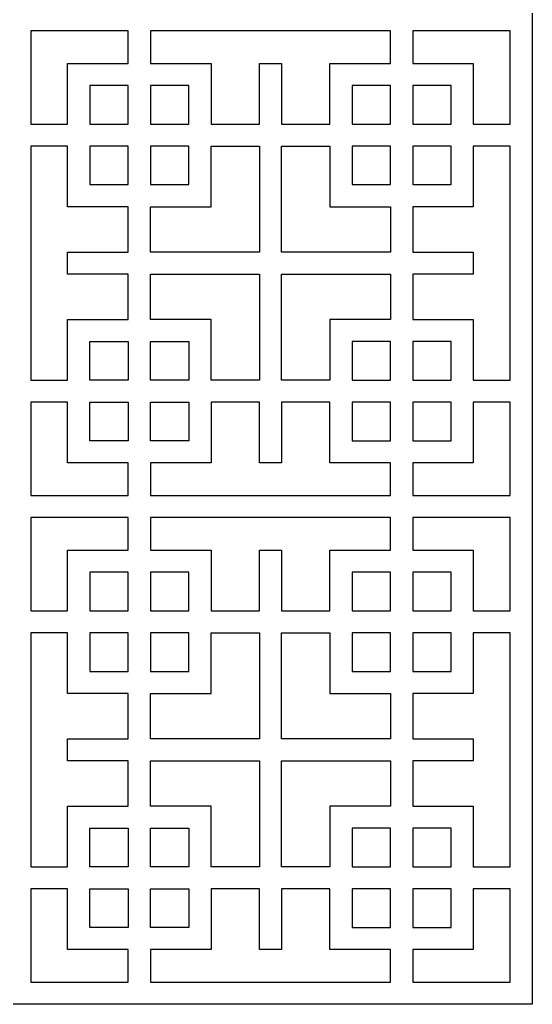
# Model space of a CAD drawing. Header units: centimetres. Extents: x -9.1 to 4.5, y -11.1 to 12.3.
# Drawn here: x 1.47 to 4.54, y -11.15 to -5.26 of the extents above; entities that cross this region are included whole.
import ezdxf

# ---------------------------------------------------------------- set-up
doc = ezdxf.new("R2010")
doc.units = ezdxf.units.CM
doc.header["$MEASUREMENT"] = 0
doc.layers.add('layer 1', color=7, linetype='Continuous')

msp = doc.modelspace()

# ---------------------------------------------------------------- linework, layer by layer
at = {"layer": 'layer 1', "color": 242}
for points, knots in [([(4.53861, -11.08839), (4.53861, -11.08839), (4.53861, -11.01742), (4.53861, -11.01742), (4.53861, -11.01742), (4.53861, -11.01742), (4.53861, -8.23555), (4.53861, -8.23555), (4.53861, -8.23555), (4.53861, -8.23555), (4.53861, -8.20024), (4.53861, -8.20024), (4.53861, -8.20024), (4.53861, -8.20024), (4.53861, -8.17408), (4.53861, -8.17408), (4.53861, -8.17408), (4.53861, -8.17408), (4.53861, -8.10311), (4.53861, -8.10311), (4.53861, -8.10311), (4.53861, -8.10311), (4.53861, -5.32124), (4.53861, -5.32124), (4.53861, -5.32124), (4.53861, -5.32124), (4.53861, -5.28593), (4.53861, -5.28593), (4.53861, -5.28593), (4.53861, -5.28593), (4.53861, -5.25977), (4.53861, -5.25977), (4.53861, -5.25977), (4.53861, -5.25977), (4.53861, -5.1888), (4.53861, -5.1888), (4.53861, -5.1888), (4.53861, -5.1888), (4.53861, -2.40694), (4.53861, -2.40694), (4.53861, -2.40694), (4.53861, -2.40694), (4.53861, -2.37162), (4.53861, -2.37162), (4.53861, -2.37162), (4.53861, -2.37162), (4.53861, -2.34547), (4.53861, -2.34547), (4.53861, -2.34547), (4.53861, -2.34547), (4.53861, -2.2745), (4.53861, -2.2745), (4.53861, -2.2745), (4.53861, -2.2745), (4.53861, 0.50737), (4.53861, 0.50737), (4.53861, 0.50737), (4.53861, 0.50737), (4.53861, 0.54268), (4.53861, 0.54268), (4.53861, 0.54268), (4.53861, 0.54268), (4.53861, 0.56884), (4.53861, 0.56884), (4.53861, 0.56884), (4.53861, 0.56884), (4.53861, 0.63981), (4.53861, 0.63981), (4.53861, 0.63981), (4.53861, 0.63981), (4.53861, 3.42168), (4.53861, 3.42168), (4.53861, 3.42168), (4.53861, 3.42168), (4.53861, 3.45699), (4.53861, 3.45699), (4.53861, 3.45699), (4.53861, 3.45699), (4.53861, 3.48315), (4.53861, 3.48315), (4.53861, 3.48315), (4.53861, 3.48315), (4.53861, 3.55412), (4.53861, 3.55412), (4.53861, 3.55412), (4.53861, 3.55412), (4.53861, 6.33599), (4.53861, 6.33599), (4.53861, 6.33599), (4.53861, 6.33599), (4.53861, 6.3713), (4.53861, 6.3713), (4.53861, 6.3713), (4.53861, 6.3713), (4.53861, 6.39745), (4.53861, 6.39745), (4.53861, 6.39745), (4.53861, 6.39745), (4.53861, 6.46843), (4.53861, 6.46843), (4.53861, 6.46843), (4.53861, 6.46843), (4.53861, 9.25029), (4.53861, 9.25029), (4.53861, 9.25029), (4.53861, 9.25029), (4.53861, 9.28561), (4.53861, 9.28561), (4.53861, 9.28561), (4.53861, 9.28561), (4.53861, 9.31176), (4.53861, 9.31176), (4.53861, 9.31176), (4.53861, 9.31176), (4.53861, 9.38273), (4.53861, 9.38273), (4.53861, 9.38273), (4.53861, 9.38273), (4.53861, 12.1646), (4.53861, 12.1646), (4.53861, 12.1646), (4.53861, 12.1646), (4.53861, 12.19991), (4.53861, 12.19991), (4.53861, 12.19991), (4.53861, 12.19991), (4.53861, 12.29704), (4.53861, 12.29704), (4.53861, 12.29704), (4.53861, 12.29704), (-1.60101, 12.29704), (-1.60101, 12.29704), (-1.60101, 12.29704), (-1.60101, 12.29704), (-1.60101, 12.19991), (-1.60101, 12.19991), (-1.60101, 12.19991), (-1.60101, 12.19991), (-1.60101, 12.1646), (-1.60101, 12.1646), (-1.60101, 12.1646), (-1.60101, 12.1646), (-1.60101, 9.38273), (-1.60101, 9.38273), (-1.60101, 9.38273), (-1.60101, 9.38273), (-1.60101, 9.3638), (-1.60101, 9.3638), (-1.60101, 9.3638), (-1.60101, 9.3638), (-1.60101, 9.28561), (-1.60101, 9.28561), (-1.60101, 9.28561), (-1.60101, 9.28561), (-1.60101, 9.25029), (-1.60101, 9.25029), (-1.60101, 9.25029), (-1.60101, 9.25029), (-1.60101, 6.46843), (-1.60101, 6.46843), (-1.60101, 6.46843), (-1.60101, 6.46843), (-1.60101, 6.44949), (-1.60101, 6.44949), (-1.60101, 6.44949), (-1.60101, 6.44949), (-1.60101, 6.3713), (-1.60101, 6.3713), (-1.60101, 6.3713), (-1.60101, 6.3713), (-1.60101, 6.33599), (-1.60101, 6.33599), (-1.60101, 6.33599), (-1.60101, 6.33599), (-1.60101, 3.55412), (-1.60101, 3.55412), (-1.60101, 3.55412), (-1.60101, 3.55412), (-1.60101, 3.53518), (-1.60101, 3.53518), (-1.60101, 3.53518), (-1.60101, 3.53518), (-1.60101, 3.45699), (-1.60101, 3.45699), (-1.60101, 3.45699), (-1.60101, 3.45699), (-1.60101, 3.42168), (-1.60101, 3.42168), (-1.60101, 3.42168), (-1.60101, 3.42168), (-1.60101, 0.63981), (-1.60101, 0.63981), (-1.60101, 0.63981), (-1.60101, 0.63981), (-1.60101, 0.62088), (-1.60101, 0.62088), (-1.60101, 0.62088), (-1.60101, 0.62088), (-1.60101, 0.54268), (-1.60101, 0.54268), (-1.60101, 0.54268), (-1.60101, 0.54268), (-1.60101, 0.50737), (-1.60101, 0.50737), (-1.60101, 0.50737), (-1.60101, 0.50737), (-1.60101, -2.2745), (-1.60101, -2.2745), (-1.60101, -2.2745), (-1.60101, -2.2745), (-1.60101, -2.29343), (-1.60101, -2.29343), (-1.60101, -2.29343), (-1.60101, -2.29343), (-1.60101, -2.37162), (-1.60101, -2.37162), (-1.60101, -2.37162), (-1.60101, -2.37162), (-1.60101, -2.40694), (-1.60101, -2.40694), (-1.60101, -2.40694), (-1.60101, -2.40694), (-1.60101, -5.1888), (-1.60101, -5.1888), (-1.60101, -5.1888), (-1.60101, -5.1888), (-1.60101, -5.20774), (-1.60101, -5.20774), (-1.60101, -5.20774), (-1.60101, -5.20774), (-1.60101, -5.28593), (-1.60101, -5.28593), (-1.60101, -5.28593), (-1.60101, -5.28593), (-1.60101, -5.32124), (-1.60101, -5.32124), (-1.60101, -5.32124), (-1.60101, -5.32124), (-1.60101, -8.10311), (-1.60101, -8.10311), (-1.60101, -8.10311), (-1.60101, -8.10311), (-1.60101, -8.12204), (-1.60101, -8.12204), (-1.60101, -8.12204), (-1.60101, -8.12204), (-1.60101, -8.20024), (-1.60101, -8.20024), (-1.60101, -8.20024), (-1.60101, -8.20024), (-1.60101, -8.23555), (-1.60101, -8.23555), (-1.60101, -8.23555), (-1.60101, -8.23555), (-1.60101, -11.01742), (-1.60101, -11.01742), (-1.60101, -11.01742), (-1.60101, -11.01742), (-1.60101, -11.03635), (-1.60101, -11.03635), (-1.60101, -11.03635), (-1.60101, -11.03635), (-1.60101, -11.14986), (-1.60101, -11.14986), (-1.60101, -11.14986), (-1.60101, -11.14986), (4.53861, -11.14986), (4.53861, -11.14986), (4.53861, -11.14986), (4.53861, -11.14986), (4.53861, -11.08839), (4.53861, -11.08839)], [0, 0, 0, 0, 0.0144928, 0.0144928, 0.0144928, 0.0144928, 0.0289855, 0.0289855, 0.0289855, 0.0289855, 0.0434783, 0.0434783, 0.0434783, 0.0434783, 0.057971, 0.057971, 0.057971, 0.057971, 0.0724638, 0.0724638, 0.0724638, 0.0724638, 0.0869565, 0.0869565, 0.0869565, 0.0869565, 0.1014493, 0.1014493, 0.1014493, 0.1014493, 0.115942, 0.115942, 0.115942, 0.115942, 0.1304348, 0.1304348, 0.1304348, 0.1304348, 0.1449275, 0.1449275, 0.1449275, 0.1449275, 0.1594203, 0.1594203, 0.1594203, 0.1594203, 0.173913, 0.173913, 0.173913, 0.173913, 0.1884058, 0.1884058, 0.1884058, 0.1884058, 0.2028986, 0.2028986, 0.2028986, 0.2028986, 0.2173913, 0.2173913, 0.2173913, 0.2173913, 0.2318841, 0.2318841, 0.2318841, 0.2318841, 0.2463768, 0.2463768, 0.2463768, 0.2463768, 0.2608696, 0.2608696, 0.2608696, 0.2608696, 0.2753623, 0.2753623, 0.2753623, 0.2753623, 0.2898551, 0.2898551, 0.2898551, 0.2898551, 0.3043478, 0.3043478, 0.3043478, 0.3043478, 0.3188406, 0.3188406, 0.3188406, 0.3188406, 0.3333333, 0.3333333, 0.3333333, 0.3333333, 0.3478261, 0.3478261, 0.3478261, 0.3478261, 0.3623188, 0.3623188, 0.3623188, 0.3623188, 0.3768116, 0.3768116, 0.3768116, 0.3768116, 0.3913043, 0.3913043, 0.3913043, 0.3913043, 0.4057971, 0.4057971, 0.4057971, 0.4057971, 0.4202899, 0.4202899, 0.4202899, 0.4202899, 0.4347826, 0.4347826, 0.4347826, 0.4347826, 0.4492754, 0.4492754, 0.4492754, 0.4492754, 0.4637681, 0.4637681, 0.4637681, 0.4637681, 0.4782609, 0.4782609, 0.4782609, 0.4782609, 0.4927536, 0.4927536, 0.4927536, 0.4927536, 0.5072464, 0.5072464, 0.5072464, 0.5072464, 0.5217391, 0.5217391, 0.5217391, 0.5217391, 0.5362319, 0.5362319, 0.5362319, 0.5362319, 0.5507246, 0.5507246, 0.5507246, 0.5507246, 0.5652174, 0.5652174, 0.5652174, 0.5652174, 0.5797101, 0.5797101, 0.5797101, 0.5797101, 0.5942029, 0.5942029, 0.5942029, 0.5942029, 0.6086957, 0.6086957, 0.6086957, 0.6086957, 0.6231884, 0.6231884, 0.6231884, 0.6231884, 0.6376812, 0.6376812, 0.6376812, 0.6376812, 0.6521739, 0.6521739, 0.6521739, 0.6521739, 0.6666667, 0.6666667, 0.6666667, 0.6666667, 0.6811594, 0.6811594, 0.6811594, 0.6811594, 0.6956522, 0.6956522, 0.6956522, 0.6956522, 0.7101449, 0.7101449, 0.7101449, 0.7101449, 0.7246377, 0.7246377, 0.7246377, 0.7246377, 0.7391304, 0.7391304, 0.7391304, 0.7391304, 0.7536232, 0.7536232, 0.7536232, 0.7536232, 0.7681159, 0.7681159, 0.7681159, 0.7681159, 0.7826087, 0.7826087, 0.7826087, 0.7826087, 0.7971014, 0.7971014, 0.7971014, 0.7971014, 0.8115942, 0.8115942, 0.8115942, 0.8115942, 0.826087, 0.826087, 0.826087, 0.826087, 0.8405797, 0.8405797, 0.8405797, 0.8405797, 0.8550725, 0.8550725, 0.8550725, 0.8550725, 0.8695652, 0.8695652, 0.8695652, 0.8695652, 0.884058, 0.884058, 0.884058, 0.884058, 0.8985507, 0.8985507, 0.8985507, 0.8985507, 0.9130435, 0.9130435, 0.9130435, 0.9130435, 0.9275362, 0.9275362, 0.9275362, 0.9275362, 0.942029, 0.942029, 0.942029, 0.942029, 0.9565217, 0.9565217, 0.9565217, 0.9565217, 0.9710145, 0.9710145, 0.9710145, 0.9710145, 1, 1, 1, 1]), ([(2.119, -5.32124), (2.119, -5.32124), (2.119, -5.51646), (2.119, -5.51646), (2.119, -5.51646), (2.119, -5.51646), (1.75591, -5.51646), (1.75591, -5.51646), (1.75591, -5.51646), (1.75591, -5.51646), (1.75591, -5.87957), (1.75591, -5.87957), (1.75591, -5.87957), (1.75591, -5.87957), (1.53502, -5.87957), (1.53502, -5.87957), (1.53502, -5.87957), (1.53502, -5.87957), (1.53502, -5.32124), (1.53502, -5.32124), (1.53502, -5.32124), (1.53502, -5.32124), (2.119, -5.32124), (2.119, -5.32124)], [0, 0, 0, 0, 0.1428571, 0.1428571, 0.1428571, 0.1428571, 0.2857143, 0.2857143, 0.2857143, 0.2857143, 0.4285714, 0.4285714, 0.4285714, 0.4285714, 0.5714286, 0.5714286, 0.5714286, 0.5714286, 0.7142857, 0.7142857, 0.7142857, 0.7142857, 1, 1, 1, 1]), ([(3.68974, -5.32124), (3.68974, -5.32124), (3.68974, -5.51646), (3.68974, -5.51646), (3.68974, -5.51646), (3.68974, -5.51646), (3.32664, -5.51646), (3.32664, -5.51646), (3.32664, -5.51646), (3.32664, -5.51646), (3.32664, -5.87957), (3.32664, -5.87957), (3.32664, -5.87957), (3.32664, -5.87957), (3.03681, -5.87957), (3.03681, -5.87957), (3.03681, -5.87957), (3.03681, -5.87957), (3.03681, -5.51646), (3.03681, -5.51646), (3.03681, -5.51646), (3.03681, -5.51646), (2.90437, -5.51646), (2.90437, -5.51646), (2.90437, -5.51646), (2.90437, -5.51646), (2.90437, -5.87957), (2.90437, -5.87957), (2.90437, -5.87957), (2.90437, -5.87957), (2.61455, -5.87957), (2.61455, -5.87957), (2.61455, -5.87957), (2.61455, -5.87957), (2.61455, -5.51646), (2.61455, -5.51646), (2.61455, -5.51646), (2.61455, -5.51646), (2.25144, -5.51646), (2.25144, -5.51646), (2.25144, -5.51646), (2.25144, -5.51646), (2.25144, -5.32124), (2.25144, -5.32124), (2.25144, -5.32124), (2.25144, -5.32124), (3.68974, -5.32124), (3.68974, -5.32124)], [0, 0, 0, 0, 0.0769231, 0.0769231, 0.0769231, 0.0769231, 0.1538462, 0.1538462, 0.1538462, 0.1538462, 0.2307692, 0.2307692, 0.2307692, 0.2307692, 0.3076923, 0.3076923, 0.3076923, 0.3076923, 0.3846154, 0.3846154, 0.3846154, 0.3846154, 0.4615385, 0.4615385, 0.4615385, 0.4615385, 0.5384615, 0.5384615, 0.5384615, 0.5384615, 0.6153846, 0.6153846, 0.6153846, 0.6153846, 0.6923077, 0.6923077, 0.6923077, 0.6923077, 0.7692308, 0.7692308, 0.7692308, 0.7692308, 0.8461538, 0.8461538, 0.8461538, 0.8461538, 1, 1, 1, 1]), ([(4.40617, -5.32124), (4.40617, -5.32124), (4.40617, -5.87957), (4.40617, -5.87957), (4.40617, -5.87957), (4.40617, -5.87957), (4.18528, -5.87957), (4.18528, -5.87957), (4.18528, -5.87957), (4.18528, -5.87957), (4.18528, -5.51646), (4.18528, -5.51646), (4.18528, -5.51646), (4.18528, -5.51646), (3.82218, -5.51646), (3.82218, -5.51646), (3.82218, -5.51646), (3.82218, -5.51646), (3.82218, -5.32124), (3.82218, -5.32124), (3.82218, -5.32124), (3.82218, -5.32124), (4.40617, -5.32124), (4.40617, -5.32124)], [0, 0, 0, 0, 0.1428571, 0.1428571, 0.1428571, 0.1428571, 0.2857143, 0.2857143, 0.2857143, 0.2857143, 0.4285714, 0.4285714, 0.4285714, 0.4285714, 0.5714286, 0.5714286, 0.5714286, 0.5714286, 0.7142857, 0.7142857, 0.7142857, 0.7142857, 1, 1, 1, 1]), ([(2.119, -5.6489), (2.119, -5.6489), (2.119, -5.87957), (2.119, -5.87957), (2.119, -5.87957), (2.119, -5.87957), (1.88835, -5.87957), (1.88835, -5.87957), (1.88835, -5.87957), (1.88835, -5.87957), (1.88835, -5.6489), (1.88835, -5.6489), (1.88835, -5.6489), (1.88835, -5.6489), (2.119, -5.6489), (2.119, -5.6489)], [0, 0, 0, 0, 0.2, 0.2, 0.2, 0.2, 0.4, 0.4, 0.4, 0.4, 0.6, 0.6, 0.6, 0.6, 1, 1, 1, 1]), ([(2.25144, -5.87957), (2.25144, -5.87957), (2.25144, -5.6489), (2.25144, -5.6489), (2.25144, -5.6489), (2.25144, -5.6489), (2.4821, -5.6489), (2.4821, -5.6489), (2.4821, -5.6489), (2.4821, -5.6489), (2.4821, -5.87957), (2.4821, -5.87957), (2.4821, -5.87957), (2.4821, -5.87957), (2.25144, -5.87957), (2.25144, -5.87957)], [0, 0, 0, 0, 0.2, 0.2, 0.2, 0.2, 0.4, 0.4, 0.4, 0.4, 0.6, 0.6, 0.6, 0.6, 1, 1, 1, 1]), ([(3.68974, -5.87957), (3.68974, -5.87957), (3.45908, -5.87957), (3.45908, -5.87957), (3.45908, -5.87957), (3.45908, -5.87957), (3.45908, -5.6489), (3.45908, -5.6489), (3.45908, -5.6489), (3.45908, -5.6489), (3.68974, -5.6489), (3.68974, -5.6489), (3.68974, -5.6489), (3.68974, -5.6489), (3.68974, -5.87957), (3.68974, -5.87957)], [0, 0, 0, 0, 0.2, 0.2, 0.2, 0.2, 0.4, 0.4, 0.4, 0.4, 0.6, 0.6, 0.6, 0.6, 1, 1, 1, 1]), ([(4.05284, -5.87957), (4.05284, -5.87957), (3.82218, -5.87957), (3.82218, -5.87957), (3.82218, -5.87957), (3.82218, -5.87957), (3.82218, -5.6489), (3.82218, -5.6489), (3.82218, -5.6489), (3.82218, -5.6489), (4.05284, -5.6489), (4.05284, -5.6489), (4.05284, -5.6489), (4.05284, -5.6489), (4.05284, -5.87957), (4.05284, -5.87957)], [0, 0, 0, 0, 0.2, 0.2, 0.2, 0.2, 0.4, 0.4, 0.4, 0.4, 0.6, 0.6, 0.6, 0.6, 1, 1, 1, 1]), ([(1.53502, -7.41234), (1.53502, -7.41234), (1.53502, -6.01201), (1.53502, -6.01201), (1.53502, -6.01201), (1.53502, -6.01201), (1.75591, -6.01201), (1.75591, -6.01201), (1.75591, -6.01201), (1.75591, -6.01201), (1.75591, -6.37511), (1.75591, -6.37511), (1.75591, -6.37511), (1.75591, -6.37511), (2.119, -6.37511), (2.119, -6.37511), (2.119, -6.37511), (2.119, -6.37511), (2.119, -6.64596), (2.119, -6.64596), (2.119, -6.64596), (2.119, -6.64596), (1.75591, -6.64596), (1.75591, -6.64596), (1.75591, -6.64596), (1.75591, -6.64596), (1.75591, -6.7784), (1.75591, -6.7784), (1.75591, -6.7784), (1.75591, -6.7784), (2.119, -6.7784), (2.119, -6.7784), (2.119, -6.7784), (2.119, -6.7784), (2.119, -7.04925), (2.119, -7.04925), (2.119, -7.04925), (2.119, -7.04925), (1.75591, -7.04925), (1.75591, -7.04925), (1.75591, -7.04925), (1.75591, -7.04925), (1.75591, -7.41234), (1.75591, -7.41234), (1.75591, -7.41234), (1.75591, -7.41234), (1.53502, -7.41234), (1.53502, -7.41234)], [0, 0, 0, 0, 0.0769231, 0.0769231, 0.0769231, 0.0769231, 0.1538462, 0.1538462, 0.1538462, 0.1538462, 0.2307692, 0.2307692, 0.2307692, 0.2307692, 0.3076923, 0.3076923, 0.3076923, 0.3076923, 0.3846154, 0.3846154, 0.3846154, 0.3846154, 0.4615385, 0.4615385, 0.4615385, 0.4615385, 0.5384615, 0.5384615, 0.5384615, 0.5384615, 0.6153846, 0.6153846, 0.6153846, 0.6153846, 0.6923077, 0.6923077, 0.6923077, 0.6923077, 0.7692308, 0.7692308, 0.7692308, 0.7692308, 0.8461538, 0.8461538, 0.8461538, 0.8461538, 1, 1, 1, 1]), ([(2.119, -6.01201), (2.119, -6.01201), (2.119, -6.24267), (2.119, -6.24267), (2.119, -6.24267), (2.119, -6.24267), (1.88835, -6.24267), (1.88835, -6.24267), (1.88835, -6.24267), (1.88835, -6.24267), (1.88835, -6.01201), (1.88835, -6.01201), (1.88835, -6.01201), (1.88835, -6.01201), (2.119, -6.01201), (2.119, -6.01201)], [0, 0, 0, 0, 0.2, 0.2, 0.2, 0.2, 0.4, 0.4, 0.4, 0.4, 0.6, 0.6, 0.6, 0.6, 1, 1, 1, 1]), ([(2.90437, -6.64596), (2.90437, -6.64596), (2.90437, -6.01201), (2.90437, -6.01201), (2.90437, -6.01201), (2.90437, -6.01201), (2.61455, -6.01201), (2.61455, -6.01201), (2.61455, -6.01201), (2.61455, -6.01201), (2.61455, -6.37511), (2.61455, -6.37511), (2.61455, -6.37511), (2.61455, -6.37511), (2.25144, -6.37511), (2.25144, -6.37511), (2.25144, -6.37511), (2.25144, -6.37511), (2.25144, -6.64596), (2.25144, -6.64596), (2.25144, -6.64596), (2.25144, -6.64596), (2.90437, -6.64596), (2.90437, -6.64596)], [0, 0, 0, 0, 0.1428571, 0.1428571, 0.1428571, 0.1428571, 0.2857143, 0.2857143, 0.2857143, 0.2857143, 0.4285714, 0.4285714, 0.4285714, 0.4285714, 0.5714286, 0.5714286, 0.5714286, 0.5714286, 0.7142857, 0.7142857, 0.7142857, 0.7142857, 1, 1, 1, 1]), ([(2.25144, -6.24267), (2.25144, -6.24267), (2.25144, -6.01201), (2.25144, -6.01201), (2.25144, -6.01201), (2.25144, -6.01201), (2.4821, -6.01201), (2.4821, -6.01201), (2.4821, -6.01201), (2.4821, -6.01201), (2.4821, -6.24267), (2.4821, -6.24267), (2.4821, -6.24267), (2.4821, -6.24267), (2.25144, -6.24267), (2.25144, -6.24267)], [0, 0, 0, 0, 0.2, 0.2, 0.2, 0.2, 0.4, 0.4, 0.4, 0.4, 0.6, 0.6, 0.6, 0.6, 1, 1, 1, 1]), ([(3.03681, -6.01201), (3.03681, -6.01201), (3.03681, -6.64596), (3.03681, -6.64596), (3.03681, -6.64596), (3.03681, -6.64596), (3.68974, -6.64596), (3.68974, -6.64596), (3.68974, -6.64596), (3.68974, -6.64596), (3.68974, -6.37511), (3.68974, -6.37511), (3.68974, -6.37511), (3.68974, -6.37511), (3.32664, -6.37511), (3.32664, -6.37511), (3.32664, -6.37511), (3.32664, -6.37511), (3.32664, -6.01201), (3.32664, -6.01201), (3.32664, -6.01201), (3.32664, -6.01201), (3.03681, -6.01201), (3.03681, -6.01201)], [0, 0, 0, 0, 0.1428571, 0.1428571, 0.1428571, 0.1428571, 0.2857143, 0.2857143, 0.2857143, 0.2857143, 0.4285714, 0.4285714, 0.4285714, 0.4285714, 0.5714286, 0.5714286, 0.5714286, 0.5714286, 0.7142857, 0.7142857, 0.7142857, 0.7142857, 1, 1, 1, 1]), ([(3.45908, -6.01201), (3.45908, -6.01201), (3.68974, -6.01201), (3.68974, -6.01201), (3.68974, -6.01201), (3.68974, -6.01201), (3.68974, -6.24267), (3.68974, -6.24267), (3.68974, -6.24267), (3.68974, -6.24267), (3.45908, -6.24267), (3.45908, -6.24267), (3.45908, -6.24267), (3.45908, -6.24267), (3.45908, -6.01201), (3.45908, -6.01201)], [0, 0, 0, 0, 0.2, 0.2, 0.2, 0.2, 0.4, 0.4, 0.4, 0.4, 0.6, 0.6, 0.6, 0.6, 1, 1, 1, 1]), ([(4.40617, -7.41234), (4.40617, -7.41234), (4.18528, -7.41234), (4.18528, -7.41234), (4.18528, -7.41234), (4.18528, -7.41234), (4.18528, -7.04925), (4.18528, -7.04925), (4.18528, -7.04925), (4.18528, -7.04925), (3.82218, -7.04925), (3.82218, -7.04925), (3.82218, -7.04925), (3.82218, -7.04925), (3.82218, -6.7784), (3.82218, -6.7784), (3.82218, -6.7784), (3.82218, -6.7784), (4.18528, -6.7784), (4.18528, -6.7784), (4.18528, -6.7784), (4.18528, -6.7784), (4.18528, -6.64596), (4.18528, -6.64596), (4.18528, -6.64596), (4.18528, -6.64596), (3.82218, -6.64596), (3.82218, -6.64596), (3.82218, -6.64596), (3.82218, -6.64596), (3.82218, -6.37511), (3.82218, -6.37511), (3.82218, -6.37511), (3.82218, -6.37511), (4.18528, -6.37511), (4.18528, -6.37511), (4.18528, -6.37511), (4.18528, -6.37511), (4.18528, -6.01201), (4.18528, -6.01201), (4.18528, -6.01201), (4.18528, -6.01201), (4.40617, -6.01201), (4.40617, -6.01201), (4.40617, -6.01201), (4.40617, -6.01201), (4.40617, -7.41234), (4.40617, -7.41234)], [0, 0, 0, 0, 0.0769231, 0.0769231, 0.0769231, 0.0769231, 0.1538462, 0.1538462, 0.1538462, 0.1538462, 0.2307692, 0.2307692, 0.2307692, 0.2307692, 0.3076923, 0.3076923, 0.3076923, 0.3076923, 0.3846154, 0.3846154, 0.3846154, 0.3846154, 0.4615385, 0.4615385, 0.4615385, 0.4615385, 0.5384615, 0.5384615, 0.5384615, 0.5384615, 0.6153846, 0.6153846, 0.6153846, 0.6153846, 0.6923077, 0.6923077, 0.6923077, 0.6923077, 0.7692308, 0.7692308, 0.7692308, 0.7692308, 0.8461538, 0.8461538, 0.8461538, 0.8461538, 1, 1, 1, 1]), ([(3.82218, -6.01201), (3.82218, -6.01201), (4.05284, -6.01201), (4.05284, -6.01201), (4.05284, -6.01201), (4.05284, -6.01201), (4.05284, -6.24267), (4.05284, -6.24267), (4.05284, -6.24267), (4.05284, -6.24267), (3.82218, -6.24267), (3.82218, -6.24267), (3.82218, -6.24267), (3.82218, -6.24267), (3.82218, -6.01201), (3.82218, -6.01201)], [0, 0, 0, 0, 0.2, 0.2, 0.2, 0.2, 0.4, 0.4, 0.4, 0.4, 0.6, 0.6, 0.6, 0.6, 1, 1, 1, 1]), ([(2.90437, -7.41234), (2.90437, -7.41234), (2.90437, -6.7784), (2.90437, -6.7784), (2.90437, -6.7784), (2.90437, -6.7784), (2.25144, -6.7784), (2.25144, -6.7784), (2.25144, -6.7784), (2.25144, -6.7784), (2.25144, -7.04925), (2.25144, -7.04925), (2.25144, -7.04925), (2.25144, -7.04925), (2.61455, -7.04925), (2.61455, -7.04925), (2.61455, -7.04925), (2.61455, -7.04925), (2.61455, -7.41234), (2.61455, -7.41234), (2.61455, -7.41234), (2.61455, -7.41234), (2.90437, -7.41234), (2.90437, -7.41234)], [0, 0, 0, 0, 0.1428571, 0.1428571, 0.1428571, 0.1428571, 0.2857143, 0.2857143, 0.2857143, 0.2857143, 0.4285714, 0.4285714, 0.4285714, 0.4285714, 0.5714286, 0.5714286, 0.5714286, 0.5714286, 0.7142857, 0.7142857, 0.7142857, 0.7142857, 1, 1, 1, 1]), ([(3.03681, -6.7784), (3.03681, -6.7784), (3.03681, -7.41234), (3.03681, -7.41234), (3.03681, -7.41234), (3.03681, -7.41234), (3.32664, -7.41234), (3.32664, -7.41234), (3.32664, -7.41234), (3.32664, -7.41234), (3.32664, -7.04925), (3.32664, -7.04925), (3.32664, -7.04925), (3.32664, -7.04925), (3.68974, -7.04925), (3.68974, -7.04925), (3.68974, -7.04925), (3.68974, -7.04925), (3.68974, -6.7784), (3.68974, -6.7784), (3.68974, -6.7784), (3.68974, -6.7784), (3.03681, -6.7784), (3.03681, -6.7784)], [0, 0, 0, 0, 0.1428571, 0.1428571, 0.1428571, 0.1428571, 0.2857143, 0.2857143, 0.2857143, 0.2857143, 0.4285714, 0.4285714, 0.4285714, 0.4285714, 0.5714286, 0.5714286, 0.5714286, 0.5714286, 0.7142857, 0.7142857, 0.7142857, 0.7142857, 1, 1, 1, 1]), ([(2.119, -7.41234), (2.119, -7.41234), (2.119, -7.18169), (2.119, -7.18169), (2.119, -7.18169), (2.119, -7.18169), (1.88835, -7.18169), (1.88835, -7.18169), (1.88835, -7.18169), (1.88835, -7.18169), (1.88835, -7.41234), (1.88835, -7.41234), (1.88835, -7.41234), (1.88835, -7.41234), (2.119, -7.41234), (2.119, -7.41234)], [0, 0, 0, 0, 0.2, 0.2, 0.2, 0.2, 0.4, 0.4, 0.4, 0.4, 0.6, 0.6, 0.6, 0.6, 1, 1, 1, 1]), ([(2.25144, -7.18169), (2.25144, -7.18169), (2.25144, -7.41234), (2.25144, -7.41234), (2.25144, -7.41234), (2.25144, -7.41234), (2.4821, -7.41234), (2.4821, -7.41234), (2.4821, -7.41234), (2.4821, -7.41234), (2.4821, -7.18169), (2.4821, -7.18169), (2.4821, -7.18169), (2.4821, -7.18169), (2.25144, -7.18169), (2.25144, -7.18169)], [0, 0, 0, 0, 0.2, 0.2, 0.2, 0.2, 0.4, 0.4, 0.4, 0.4, 0.6, 0.6, 0.6, 0.6, 1, 1, 1, 1]), ([(3.68974, -7.41234), (3.68974, -7.41234), (3.45908, -7.41234), (3.45908, -7.41234), (3.45908, -7.41234), (3.45908, -7.41234), (3.45908, -7.18169), (3.45908, -7.18169), (3.45908, -7.18169), (3.45908, -7.18169), (3.68974, -7.18169), (3.68974, -7.18169), (3.68974, -7.18169), (3.68974, -7.18169), (3.68974, -7.41234), (3.68974, -7.41234)], [0, 0, 0, 0, 0.2, 0.2, 0.2, 0.2, 0.4, 0.4, 0.4, 0.4, 0.6, 0.6, 0.6, 0.6, 1, 1, 1, 1]), ([(4.05284, -7.41234), (4.05284, -7.41234), (3.82218, -7.41234), (3.82218, -7.41234), (3.82218, -7.41234), (3.82218, -7.41234), (3.82218, -7.18169), (3.82218, -7.18169), (3.82218, -7.18169), (3.82218, -7.18169), (4.05284, -7.18169), (4.05284, -7.18169), (4.05284, -7.18169), (4.05284, -7.18169), (4.05284, -7.41234), (4.05284, -7.41234)], [0, 0, 0, 0, 0.2, 0.2, 0.2, 0.2, 0.4, 0.4, 0.4, 0.4, 0.6, 0.6, 0.6, 0.6, 1, 1, 1, 1]), ([(1.53502, -8.10311), (1.53502, -8.10311), (1.53502, -7.54479), (1.53502, -7.54479), (1.53502, -7.54479), (1.53502, -7.54479), (1.75591, -7.54479), (1.75591, -7.54479), (1.75591, -7.54479), (1.75591, -7.54479), (1.75591, -7.90789), (1.75591, -7.90789), (1.75591, -7.90789), (1.75591, -7.90789), (2.119, -7.90789), (2.119, -7.90789), (2.119, -7.90789), (2.119, -7.90789), (2.119, -8.10311), (2.119, -8.10311), (2.119, -8.10311), (2.119, -8.10311), (1.53502, -8.10311), (1.53502, -8.10311)], [0, 0, 0, 0, 0.1428571, 0.1428571, 0.1428571, 0.1428571, 0.2857143, 0.2857143, 0.2857143, 0.2857143, 0.4285714, 0.4285714, 0.4285714, 0.4285714, 0.5714286, 0.5714286, 0.5714286, 0.5714286, 0.7142857, 0.7142857, 0.7142857, 0.7142857, 1, 1, 1, 1]), ([(2.119, -7.77545), (2.119, -7.77545), (2.119, -7.54479), (2.119, -7.54479), (2.119, -7.54479), (2.119, -7.54479), (1.88835, -7.54479), (1.88835, -7.54479), (1.88835, -7.54479), (1.88835, -7.54479), (1.88835, -7.77545), (1.88835, -7.77545), (1.88835, -7.77545), (1.88835, -7.77545), (2.119, -7.77545), (2.119, -7.77545)], [0, 0, 0, 0, 0.2, 0.2, 0.2, 0.2, 0.4, 0.4, 0.4, 0.4, 0.6, 0.6, 0.6, 0.6, 1, 1, 1, 1]), ([(2.25144, -8.10311), (2.25144, -8.10311), (2.25144, -7.90789), (2.25144, -7.90789), (2.25144, -7.90789), (2.25144, -7.90789), (2.61455, -7.90789), (2.61455, -7.90789), (2.61455, -7.90789), (2.61455, -7.90789), (2.61455, -7.54479), (2.61455, -7.54479), (2.61455, -7.54479), (2.61455, -7.54479), (2.90437, -7.54479), (2.90437, -7.54479), (2.90437, -7.54479), (2.90437, -7.54479), (2.90437, -7.90789), (2.90437, -7.90789), (2.90437, -7.90789), (2.90437, -7.90789), (3.03681, -7.90789), (3.03681, -7.90789), (3.03681, -7.90789), (3.03681, -7.90789), (3.03681, -7.54479), (3.03681, -7.54479), (3.03681, -7.54479), (3.03681, -7.54479), (3.32664, -7.54479), (3.32664, -7.54479), (3.32664, -7.54479), (3.32664, -7.54479), (3.32664, -7.90789), (3.32664, -7.90789), (3.32664, -7.90789), (3.32664, -7.90789), (3.68974, -7.90789), (3.68974, -7.90789), (3.68974, -7.90789), (3.68974, -7.90789), (3.68974, -8.10311), (3.68974, -8.10311), (3.68974, -8.10311), (3.68974, -8.10311), (2.25144, -8.10311), (2.25144, -8.10311)], [0, 0, 0, 0, 0.0769231, 0.0769231, 0.0769231, 0.0769231, 0.1538462, 0.1538462, 0.1538462, 0.1538462, 0.2307692, 0.2307692, 0.2307692, 0.2307692, 0.3076923, 0.3076923, 0.3076923, 0.3076923, 0.3846154, 0.3846154, 0.3846154, 0.3846154, 0.4615385, 0.4615385, 0.4615385, 0.4615385, 0.5384615, 0.5384615, 0.5384615, 0.5384615, 0.6153846, 0.6153846, 0.6153846, 0.6153846, 0.6923077, 0.6923077, 0.6923077, 0.6923077, 0.7692308, 0.7692308, 0.7692308, 0.7692308, 0.8461538, 0.8461538, 0.8461538, 0.8461538, 1, 1, 1, 1]), ([(2.25144, -7.54479), (2.25144, -7.54479), (2.25144, -7.77545), (2.25144, -7.77545), (2.25144, -7.77545), (2.25144, -7.77545), (2.4821, -7.77545), (2.4821, -7.77545), (2.4821, -7.77545), (2.4821, -7.77545), (2.4821, -7.54479), (2.4821, -7.54479), (2.4821, -7.54479), (2.4821, -7.54479), (2.25144, -7.54479), (2.25144, -7.54479)], [0, 0, 0, 0, 0.2, 0.2, 0.2, 0.2, 0.4, 0.4, 0.4, 0.4, 0.6, 0.6, 0.6, 0.6, 1, 1, 1, 1]), ([(3.45908, -7.54479), (3.45908, -7.54479), (3.68974, -7.54479), (3.68974, -7.54479), (3.68974, -7.54479), (3.68974, -7.54479), (3.68974, -7.77545), (3.68974, -7.77545), (3.68974, -7.77545), (3.68974, -7.77545), (3.45908, -7.77545), (3.45908, -7.77545), (3.45908, -7.77545), (3.45908, -7.77545), (3.45908, -7.54479), (3.45908, -7.54479)], [0, 0, 0, 0, 0.2, 0.2, 0.2, 0.2, 0.4, 0.4, 0.4, 0.4, 0.6, 0.6, 0.6, 0.6, 1, 1, 1, 1]), ([(3.82218, -8.10311), (3.82218, -8.10311), (3.82218, -7.90789), (3.82218, -7.90789), (3.82218, -7.90789), (3.82218, -7.90789), (4.18528, -7.90789), (4.18528, -7.90789), (4.18528, -7.90789), (4.18528, -7.90789), (4.18528, -7.54479), (4.18528, -7.54479), (4.18528, -7.54479), (4.18528, -7.54479), (4.40617, -7.54479), (4.40617, -7.54479), (4.40617, -7.54479), (4.40617, -7.54479), (4.40617, -8.10311), (4.40617, -8.10311), (4.40617, -8.10311), (4.40617, -8.10311), (3.82218, -8.10311), (3.82218, -8.10311)], [0, 0, 0, 0, 0.1428571, 0.1428571, 0.1428571, 0.1428571, 0.2857143, 0.2857143, 0.2857143, 0.2857143, 0.4285714, 0.4285714, 0.4285714, 0.4285714, 0.5714286, 0.5714286, 0.5714286, 0.5714286, 0.7142857, 0.7142857, 0.7142857, 0.7142857, 1, 1, 1, 1]), ([(3.82218, -7.54479), (3.82218, -7.54479), (4.05284, -7.54479), (4.05284, -7.54479), (4.05284, -7.54479), (4.05284, -7.54479), (4.05284, -7.77545), (4.05284, -7.77545), (4.05284, -7.77545), (4.05284, -7.77545), (3.82218, -7.77545), (3.82218, -7.77545), (3.82218, -7.77545), (3.82218, -7.77545), (3.82218, -7.54479), (3.82218, -7.54479)], [0, 0, 0, 0, 0.2, 0.2, 0.2, 0.2, 0.4, 0.4, 0.4, 0.4, 0.6, 0.6, 0.6, 0.6, 1, 1, 1, 1]), ([(2.119, -8.23555), (2.119, -8.23555), (2.119, -8.43077), (2.119, -8.43077), (2.119, -8.43077), (2.119, -8.43077), (1.75591, -8.43077), (1.75591, -8.43077), (1.75591, -8.43077), (1.75591, -8.43077), (1.75591, -8.79388), (1.75591, -8.79388), (1.75591, -8.79388), (1.75591, -8.79388), (1.53502, -8.79388), (1.53502, -8.79388), (1.53502, -8.79388), (1.53502, -8.79388), (1.53502, -8.23555), (1.53502, -8.23555), (1.53502, -8.23555), (1.53502, -8.23555), (2.119, -8.23555), (2.119, -8.23555)], [0, 0, 0, 0, 0.1428571, 0.1428571, 0.1428571, 0.1428571, 0.2857143, 0.2857143, 0.2857143, 0.2857143, 0.4285714, 0.4285714, 0.4285714, 0.4285714, 0.5714286, 0.5714286, 0.5714286, 0.5714286, 0.7142857, 0.7142857, 0.7142857, 0.7142857, 1, 1, 1, 1]), ([(3.68974, -8.23555), (3.68974, -8.23555), (3.68974, -8.43077), (3.68974, -8.43077), (3.68974, -8.43077), (3.68974, -8.43077), (3.32664, -8.43077), (3.32664, -8.43077), (3.32664, -8.43077), (3.32664, -8.43077), (3.32664, -8.79388), (3.32664, -8.79388), (3.32664, -8.79388), (3.32664, -8.79388), (3.03681, -8.79388), (3.03681, -8.79388), (3.03681, -8.79388), (3.03681, -8.79388), (3.03681, -8.43077), (3.03681, -8.43077), (3.03681, -8.43077), (3.03681, -8.43077), (2.90437, -8.43077), (2.90437, -8.43077), (2.90437, -8.43077), (2.90437, -8.43077), (2.90437, -8.79388), (2.90437, -8.79388), (2.90437, -8.79388), (2.90437, -8.79388), (2.61455, -8.79388), (2.61455, -8.79388), (2.61455, -8.79388), (2.61455, -8.79388), (2.61455, -8.43077), (2.61455, -8.43077), (2.61455, -8.43077), (2.61455, -8.43077), (2.25144, -8.43077), (2.25144, -8.43077), (2.25144, -8.43077), (2.25144, -8.43077), (2.25144, -8.23555), (2.25144, -8.23555), (2.25144, -8.23555), (2.25144, -8.23555), (3.68974, -8.23555), (3.68974, -8.23555)], [0, 0, 0, 0, 0.0769231, 0.0769231, 0.0769231, 0.0769231, 0.1538462, 0.1538462, 0.1538462, 0.1538462, 0.2307692, 0.2307692, 0.2307692, 0.2307692, 0.3076923, 0.3076923, 0.3076923, 0.3076923, 0.3846154, 0.3846154, 0.3846154, 0.3846154, 0.4615385, 0.4615385, 0.4615385, 0.4615385, 0.5384615, 0.5384615, 0.5384615, 0.5384615, 0.6153846, 0.6153846, 0.6153846, 0.6153846, 0.6923077, 0.6923077, 0.6923077, 0.6923077, 0.7692308, 0.7692308, 0.7692308, 0.7692308, 0.8461538, 0.8461538, 0.8461538, 0.8461538, 1, 1, 1, 1]), ([(4.40617, -8.23555), (4.40617, -8.23555), (4.40617, -8.79388), (4.40617, -8.79388), (4.40617, -8.79388), (4.40617, -8.79388), (4.18528, -8.79388), (4.18528, -8.79388), (4.18528, -8.79388), (4.18528, -8.79388), (4.18528, -8.43077), (4.18528, -8.43077), (4.18528, -8.43077), (4.18528, -8.43077), (3.82218, -8.43077), (3.82218, -8.43077), (3.82218, -8.43077), (3.82218, -8.43077), (3.82218, -8.23555), (3.82218, -8.23555), (3.82218, -8.23555), (3.82218, -8.23555), (4.40617, -8.23555), (4.40617, -8.23555)], [0, 0, 0, 0, 0.1428571, 0.1428571, 0.1428571, 0.1428571, 0.2857143, 0.2857143, 0.2857143, 0.2857143, 0.4285714, 0.4285714, 0.4285714, 0.4285714, 0.5714286, 0.5714286, 0.5714286, 0.5714286, 0.7142857, 0.7142857, 0.7142857, 0.7142857, 1, 1, 1, 1]), ([(2.119, -8.56321), (2.119, -8.56321), (2.119, -8.79388), (2.119, -8.79388), (2.119, -8.79388), (2.119, -8.79388), (1.88835, -8.79388), (1.88835, -8.79388), (1.88835, -8.79388), (1.88835, -8.79388), (1.88835, -8.56321), (1.88835, -8.56321), (1.88835, -8.56321), (1.88835, -8.56321), (2.119, -8.56321), (2.119, -8.56321)], [0, 0, 0, 0, 0.2, 0.2, 0.2, 0.2, 0.4, 0.4, 0.4, 0.4, 0.6, 0.6, 0.6, 0.6, 1, 1, 1, 1]), ([(2.25144, -8.79388), (2.25144, -8.79388), (2.25144, -8.56321), (2.25144, -8.56321), (2.25144, -8.56321), (2.25144, -8.56321), (2.4821, -8.56321), (2.4821, -8.56321), (2.4821, -8.56321), (2.4821, -8.56321), (2.4821, -8.79388), (2.4821, -8.79388), (2.4821, -8.79388), (2.4821, -8.79388), (2.25144, -8.79388), (2.25144, -8.79388)], [0, 0, 0, 0, 0.2, 0.2, 0.2, 0.2, 0.4, 0.4, 0.4, 0.4, 0.6, 0.6, 0.6, 0.6, 1, 1, 1, 1]), ([(3.68974, -8.79388), (3.68974, -8.79388), (3.45908, -8.79388), (3.45908, -8.79388), (3.45908, -8.79388), (3.45908, -8.79388), (3.45908, -8.56321), (3.45908, -8.56321), (3.45908, -8.56321), (3.45908, -8.56321), (3.68974, -8.56321), (3.68974, -8.56321), (3.68974, -8.56321), (3.68974, -8.56321), (3.68974, -8.79388), (3.68974, -8.79388)], [0, 0, 0, 0, 0.2, 0.2, 0.2, 0.2, 0.4, 0.4, 0.4, 0.4, 0.6, 0.6, 0.6, 0.6, 1, 1, 1, 1]), ([(4.05284, -8.79388), (4.05284, -8.79388), (3.82218, -8.79388), (3.82218, -8.79388), (3.82218, -8.79388), (3.82218, -8.79388), (3.82218, -8.56321), (3.82218, -8.56321), (3.82218, -8.56321), (3.82218, -8.56321), (4.05284, -8.56321), (4.05284, -8.56321), (4.05284, -8.56321), (4.05284, -8.56321), (4.05284, -8.79388), (4.05284, -8.79388)], [0, 0, 0, 0, 0.2, 0.2, 0.2, 0.2, 0.4, 0.4, 0.4, 0.4, 0.6, 0.6, 0.6, 0.6, 1, 1, 1, 1]), ([(1.53502, -10.32665), (1.53502, -10.32665), (1.53502, -8.92632), (1.53502, -8.92632), (1.53502, -8.92632), (1.53502, -8.92632), (1.75591, -8.92632), (1.75591, -8.92632), (1.75591, -8.92632), (1.75591, -8.92632), (1.75591, -9.28941), (1.75591, -9.28941), (1.75591, -9.28941), (1.75591, -9.28941), (2.119, -9.28941), (2.119, -9.28941), (2.119, -9.28941), (2.119, -9.28941), (2.119, -9.56027), (2.119, -9.56027), (2.119, -9.56027), (2.119, -9.56027), (1.75591, -9.56027), (1.75591, -9.56027), (1.75591, -9.56027), (1.75591, -9.56027), (1.75591, -9.69271), (1.75591, -9.69271), (1.75591, -9.69271), (1.75591, -9.69271), (2.119, -9.69271), (2.119, -9.69271), (2.119, -9.69271), (2.119, -9.69271), (2.119, -9.96355), (2.119, -9.96355), (2.119, -9.96355), (2.119, -9.96355), (1.75591, -9.96355), (1.75591, -9.96355), (1.75591, -9.96355), (1.75591, -9.96355), (1.75591, -10.32665), (1.75591, -10.32665), (1.75591, -10.32665), (1.75591, -10.32665), (1.53502, -10.32665), (1.53502, -10.32665)], [0, 0, 0, 0, 0.0769231, 0.0769231, 0.0769231, 0.0769231, 0.1538462, 0.1538462, 0.1538462, 0.1538462, 0.2307692, 0.2307692, 0.2307692, 0.2307692, 0.3076923, 0.3076923, 0.3076923, 0.3076923, 0.3846154, 0.3846154, 0.3846154, 0.3846154, 0.4615385, 0.4615385, 0.4615385, 0.4615385, 0.5384615, 0.5384615, 0.5384615, 0.5384615, 0.6153846, 0.6153846, 0.6153846, 0.6153846, 0.6923077, 0.6923077, 0.6923077, 0.6923077, 0.7692308, 0.7692308, 0.7692308, 0.7692308, 0.8461538, 0.8461538, 0.8461538, 0.8461538, 1, 1, 1, 1]), ([(2.119, -8.92632), (2.119, -8.92632), (2.119, -9.15697), (2.119, -9.15697), (2.119, -9.15697), (2.119, -9.15697), (1.88835, -9.15697), (1.88835, -9.15697), (1.88835, -9.15697), (1.88835, -9.15697), (1.88835, -8.92632), (1.88835, -8.92632), (1.88835, -8.92632), (1.88835, -8.92632), (2.119, -8.92632), (2.119, -8.92632)], [0, 0, 0, 0, 0.2, 0.2, 0.2, 0.2, 0.4, 0.4, 0.4, 0.4, 0.6, 0.6, 0.6, 0.6, 1, 1, 1, 1]), ([(2.90437, -9.56027), (2.90437, -9.56027), (2.90437, -8.92632), (2.90437, -8.92632), (2.90437, -8.92632), (2.90437, -8.92632), (2.61455, -8.92632), (2.61455, -8.92632), (2.61455, -8.92632), (2.61455, -8.92632), (2.61455, -9.28941), (2.61455, -9.28941), (2.61455, -9.28941), (2.61455, -9.28941), (2.25144, -9.28941), (2.25144, -9.28941), (2.25144, -9.28941), (2.25144, -9.28941), (2.25144, -9.56027), (2.25144, -9.56027), (2.25144, -9.56027), (2.25144, -9.56027), (2.90437, -9.56027), (2.90437, -9.56027)], [0, 0, 0, 0, 0.1428571, 0.1428571, 0.1428571, 0.1428571, 0.2857143, 0.2857143, 0.2857143, 0.2857143, 0.4285714, 0.4285714, 0.4285714, 0.4285714, 0.5714286, 0.5714286, 0.5714286, 0.5714286, 0.7142857, 0.7142857, 0.7142857, 0.7142857, 1, 1, 1, 1]), ([(2.25144, -9.15697), (2.25144, -9.15697), (2.25144, -8.92632), (2.25144, -8.92632), (2.25144, -8.92632), (2.25144, -8.92632), (2.4821, -8.92632), (2.4821, -8.92632), (2.4821, -8.92632), (2.4821, -8.92632), (2.4821, -9.15697), (2.4821, -9.15697), (2.4821, -9.15697), (2.4821, -9.15697), (2.25144, -9.15697), (2.25144, -9.15697)], [0, 0, 0, 0, 0.2, 0.2, 0.2, 0.2, 0.4, 0.4, 0.4, 0.4, 0.6, 0.6, 0.6, 0.6, 1, 1, 1, 1]), ([(3.03681, -8.92632), (3.03681, -8.92632), (3.03681, -9.56027), (3.03681, -9.56027), (3.03681, -9.56027), (3.03681, -9.56027), (3.68974, -9.56027), (3.68974, -9.56027), (3.68974, -9.56027), (3.68974, -9.56027), (3.68974, -9.28941), (3.68974, -9.28941), (3.68974, -9.28941), (3.68974, -9.28941), (3.32664, -9.28941), (3.32664, -9.28941), (3.32664, -9.28941), (3.32664, -9.28941), (3.32664, -8.92632), (3.32664, -8.92632), (3.32664, -8.92632), (3.32664, -8.92632), (3.03681, -8.92632), (3.03681, -8.92632)], [0, 0, 0, 0, 0.1428571, 0.1428571, 0.1428571, 0.1428571, 0.2857143, 0.2857143, 0.2857143, 0.2857143, 0.4285714, 0.4285714, 0.4285714, 0.4285714, 0.5714286, 0.5714286, 0.5714286, 0.5714286, 0.7142857, 0.7142857, 0.7142857, 0.7142857, 1, 1, 1, 1]), ([(3.45908, -8.92632), (3.45908, -8.92632), (3.68974, -8.92632), (3.68974, -8.92632), (3.68974, -8.92632), (3.68974, -8.92632), (3.68974, -9.15697), (3.68974, -9.15697), (3.68974, -9.15697), (3.68974, -9.15697), (3.45908, -9.15697), (3.45908, -9.15697), (3.45908, -9.15697), (3.45908, -9.15697), (3.45908, -8.92632), (3.45908, -8.92632)], [0, 0, 0, 0, 0.2, 0.2, 0.2, 0.2, 0.4, 0.4, 0.4, 0.4, 0.6, 0.6, 0.6, 0.6, 1, 1, 1, 1]), ([(4.40617, -10.32665), (4.40617, -10.32665), (4.18528, -10.32665), (4.18528, -10.32665), (4.18528, -10.32665), (4.18528, -10.32665), (4.18528, -9.96355), (4.18528, -9.96355), (4.18528, -9.96355), (4.18528, -9.96355), (3.82218, -9.96355), (3.82218, -9.96355), (3.82218, -9.96355), (3.82218, -9.96355), (3.82218, -9.69271), (3.82218, -9.69271), (3.82218, -9.69271), (3.82218, -9.69271), (4.18528, -9.69271), (4.18528, -9.69271), (4.18528, -9.69271), (4.18528, -9.69271), (4.18528, -9.56027), (4.18528, -9.56027), (4.18528, -9.56027), (4.18528, -9.56027), (3.82218, -9.56027), (3.82218, -9.56027), (3.82218, -9.56027), (3.82218, -9.56027), (3.82218, -9.28941), (3.82218, -9.28941), (3.82218, -9.28941), (3.82218, -9.28941), (4.18528, -9.28941), (4.18528, -9.28941), (4.18528, -9.28941), (4.18528, -9.28941), (4.18528, -8.92632), (4.18528, -8.92632), (4.18528, -8.92632), (4.18528, -8.92632), (4.40617, -8.92632), (4.40617, -8.92632), (4.40617, -8.92632), (4.40617, -8.92632), (4.40617, -10.32665), (4.40617, -10.32665)], [0, 0, 0, 0, 0.0769231, 0.0769231, 0.0769231, 0.0769231, 0.1538462, 0.1538462, 0.1538462, 0.1538462, 0.2307692, 0.2307692, 0.2307692, 0.2307692, 0.3076923, 0.3076923, 0.3076923, 0.3076923, 0.3846154, 0.3846154, 0.3846154, 0.3846154, 0.4615385, 0.4615385, 0.4615385, 0.4615385, 0.5384615, 0.5384615, 0.5384615, 0.5384615, 0.6153846, 0.6153846, 0.6153846, 0.6153846, 0.6923077, 0.6923077, 0.6923077, 0.6923077, 0.7692308, 0.7692308, 0.7692308, 0.7692308, 0.8461538, 0.8461538, 0.8461538, 0.8461538, 1, 1, 1, 1]), ([(3.82218, -8.92632), (3.82218, -8.92632), (4.05284, -8.92632), (4.05284, -8.92632), (4.05284, -8.92632), (4.05284, -8.92632), (4.05284, -9.15697), (4.05284, -9.15697), (4.05284, -9.15697), (4.05284, -9.15697), (3.82218, -9.15697), (3.82218, -9.15697), (3.82218, -9.15697), (3.82218, -9.15697), (3.82218, -8.92632), (3.82218, -8.92632)], [0, 0, 0, 0, 0.2, 0.2, 0.2, 0.2, 0.4, 0.4, 0.4, 0.4, 0.6, 0.6, 0.6, 0.6, 1, 1, 1, 1]), ([(2.90437, -10.32665), (2.90437, -10.32665), (2.90437, -9.69271), (2.90437, -9.69271), (2.90437, -9.69271), (2.90437, -9.69271), (2.25144, -9.69271), (2.25144, -9.69271), (2.25144, -9.69271), (2.25144, -9.69271), (2.25144, -9.96355), (2.25144, -9.96355), (2.25144, -9.96355), (2.25144, -9.96355), (2.61455, -9.96355), (2.61455, -9.96355), (2.61455, -9.96355), (2.61455, -9.96355), (2.61455, -10.32665), (2.61455, -10.32665), (2.61455, -10.32665), (2.61455, -10.32665), (2.90437, -10.32665), (2.90437, -10.32665)], [0, 0, 0, 0, 0.1428571, 0.1428571, 0.1428571, 0.1428571, 0.2857143, 0.2857143, 0.2857143, 0.2857143, 0.4285714, 0.4285714, 0.4285714, 0.4285714, 0.5714286, 0.5714286, 0.5714286, 0.5714286, 0.7142857, 0.7142857, 0.7142857, 0.7142857, 1, 1, 1, 1]), ([(3.03681, -9.69271), (3.03681, -9.69271), (3.03681, -10.32665), (3.03681, -10.32665), (3.03681, -10.32665), (3.03681, -10.32665), (3.32664, -10.32665), (3.32664, -10.32665), (3.32664, -10.32665), (3.32664, -10.32665), (3.32664, -9.96355), (3.32664, -9.96355), (3.32664, -9.96355), (3.32664, -9.96355), (3.68974, -9.96355), (3.68974, -9.96355), (3.68974, -9.96355), (3.68974, -9.96355), (3.68974, -9.69271), (3.68974, -9.69271), (3.68974, -9.69271), (3.68974, -9.69271), (3.03681, -9.69271), (3.03681, -9.69271)], [0, 0, 0, 0, 0.1428571, 0.1428571, 0.1428571, 0.1428571, 0.2857143, 0.2857143, 0.2857143, 0.2857143, 0.4285714, 0.4285714, 0.4285714, 0.4285714, 0.5714286, 0.5714286, 0.5714286, 0.5714286, 0.7142857, 0.7142857, 0.7142857, 0.7142857, 1, 1, 1, 1]), ([(2.119, -10.32665), (2.119, -10.32665), (2.119, -10.09599), (2.119, -10.09599), (2.119, -10.09599), (2.119, -10.09599), (1.88835, -10.09599), (1.88835, -10.09599), (1.88835, -10.09599), (1.88835, -10.09599), (1.88835, -10.32665), (1.88835, -10.32665), (1.88835, -10.32665), (1.88835, -10.32665), (2.119, -10.32665), (2.119, -10.32665)], [0, 0, 0, 0, 0.2, 0.2, 0.2, 0.2, 0.4, 0.4, 0.4, 0.4, 0.6, 0.6, 0.6, 0.6, 1, 1, 1, 1]), ([(2.25144, -10.09599), (2.25144, -10.09599), (2.25144, -10.32665), (2.25144, -10.32665), (2.25144, -10.32665), (2.25144, -10.32665), (2.4821, -10.32665), (2.4821, -10.32665), (2.4821, -10.32665), (2.4821, -10.32665), (2.4821, -10.09599), (2.4821, -10.09599), (2.4821, -10.09599), (2.4821, -10.09599), (2.25144, -10.09599), (2.25144, -10.09599)], [0, 0, 0, 0, 0.2, 0.2, 0.2, 0.2, 0.4, 0.4, 0.4, 0.4, 0.6, 0.6, 0.6, 0.6, 1, 1, 1, 1]), ([(3.68974, -10.32665), (3.68974, -10.32665), (3.45908, -10.32665), (3.45908, -10.32665), (3.45908, -10.32665), (3.45908, -10.32665), (3.45908, -10.09599), (3.45908, -10.09599), (3.45908, -10.09599), (3.45908, -10.09599), (3.68974, -10.09599), (3.68974, -10.09599), (3.68974, -10.09599), (3.68974, -10.09599), (3.68974, -10.32665), (3.68974, -10.32665)], [0, 0, 0, 0, 0.2, 0.2, 0.2, 0.2, 0.4, 0.4, 0.4, 0.4, 0.6, 0.6, 0.6, 0.6, 1, 1, 1, 1]), ([(4.05284, -10.32665), (4.05284, -10.32665), (3.82218, -10.32665), (3.82218, -10.32665), (3.82218, -10.32665), (3.82218, -10.32665), (3.82218, -10.09599), (3.82218, -10.09599), (3.82218, -10.09599), (3.82218, -10.09599), (4.05284, -10.09599), (4.05284, -10.09599), (4.05284, -10.09599), (4.05284, -10.09599), (4.05284, -10.32665), (4.05284, -10.32665)], [0, 0, 0, 0, 0.2, 0.2, 0.2, 0.2, 0.4, 0.4, 0.4, 0.4, 0.6, 0.6, 0.6, 0.6, 1, 1, 1, 1]), ([(1.53502, -11.01742), (1.53502, -11.01742), (1.53502, -10.4591), (1.53502, -10.4591), (1.53502, -10.4591), (1.53502, -10.4591), (1.75591, -10.4591), (1.75591, -10.4591), (1.75591, -10.4591), (1.75591, -10.4591), (1.75591, -10.8222), (1.75591, -10.8222), (1.75591, -10.8222), (1.75591, -10.8222), (2.119, -10.8222), (2.119, -10.8222), (2.119, -10.8222), (2.119, -10.8222), (2.119, -11.01742), (2.119, -11.01742), (2.119, -11.01742), (2.119, -11.01742), (1.53502, -11.01742), (1.53502, -11.01742)], [0, 0, 0, 0, 0.1428571, 0.1428571, 0.1428571, 0.1428571, 0.2857143, 0.2857143, 0.2857143, 0.2857143, 0.4285714, 0.4285714, 0.4285714, 0.4285714, 0.5714286, 0.5714286, 0.5714286, 0.5714286, 0.7142857, 0.7142857, 0.7142857, 0.7142857, 1, 1, 1, 1]), ([(2.119, -10.68976), (2.119, -10.68976), (2.119, -10.4591), (2.119, -10.4591), (2.119, -10.4591), (2.119, -10.4591), (1.88835, -10.4591), (1.88835, -10.4591), (1.88835, -10.4591), (1.88835, -10.4591), (1.88835, -10.68976), (1.88835, -10.68976), (1.88835, -10.68976), (1.88835, -10.68976), (2.119, -10.68976), (2.119, -10.68976)], [0, 0, 0, 0, 0.2, 0.2, 0.2, 0.2, 0.4, 0.4, 0.4, 0.4, 0.6, 0.6, 0.6, 0.6, 1, 1, 1, 1]), ([(2.25144, -11.01742), (2.25144, -11.01742), (2.25144, -10.8222), (2.25144, -10.8222), (2.25144, -10.8222), (2.25144, -10.8222), (2.61455, -10.8222), (2.61455, -10.8222), (2.61455, -10.8222), (2.61455, -10.8222), (2.61455, -10.4591), (2.61455, -10.4591), (2.61455, -10.4591), (2.61455, -10.4591), (2.90437, -10.4591), (2.90437, -10.4591), (2.90437, -10.4591), (2.90437, -10.4591), (2.90437, -10.8222), (2.90437, -10.8222), (2.90437, -10.8222), (2.90437, -10.8222), (3.03681, -10.8222), (3.03681, -10.8222), (3.03681, -10.8222), (3.03681, -10.8222), (3.03681, -10.4591), (3.03681, -10.4591), (3.03681, -10.4591), (3.03681, -10.4591), (3.32664, -10.4591), (3.32664, -10.4591), (3.32664, -10.4591), (3.32664, -10.4591), (3.32664, -10.8222), (3.32664, -10.8222), (3.32664, -10.8222), (3.32664, -10.8222), (3.68974, -10.8222), (3.68974, -10.8222), (3.68974, -10.8222), (3.68974, -10.8222), (3.68974, -11.01742), (3.68974, -11.01742), (3.68974, -11.01742), (3.68974, -11.01742), (2.25144, -11.01742), (2.25144, -11.01742)], [0, 0, 0, 0, 0.0769231, 0.0769231, 0.0769231, 0.0769231, 0.1538462, 0.1538462, 0.1538462, 0.1538462, 0.2307692, 0.2307692, 0.2307692, 0.2307692, 0.3076923, 0.3076923, 0.3076923, 0.3076923, 0.3846154, 0.3846154, 0.3846154, 0.3846154, 0.4615385, 0.4615385, 0.4615385, 0.4615385, 0.5384615, 0.5384615, 0.5384615, 0.5384615, 0.6153846, 0.6153846, 0.6153846, 0.6153846, 0.6923077, 0.6923077, 0.6923077, 0.6923077, 0.7692308, 0.7692308, 0.7692308, 0.7692308, 0.8461538, 0.8461538, 0.8461538, 0.8461538, 1, 1, 1, 1]), ([(2.25144, -10.4591), (2.25144, -10.4591), (2.25144, -10.68976), (2.25144, -10.68976), (2.25144, -10.68976), (2.25144, -10.68976), (2.4821, -10.68976), (2.4821, -10.68976), (2.4821, -10.68976), (2.4821, -10.68976), (2.4821, -10.4591), (2.4821, -10.4591), (2.4821, -10.4591), (2.4821, -10.4591), (2.25144, -10.4591), (2.25144, -10.4591)], [0, 0, 0, 0, 0.2, 0.2, 0.2, 0.2, 0.4, 0.4, 0.4, 0.4, 0.6, 0.6, 0.6, 0.6, 1, 1, 1, 1]), ([(3.45908, -10.4591), (3.45908, -10.4591), (3.68974, -10.4591), (3.68974, -10.4591), (3.68974, -10.4591), (3.68974, -10.4591), (3.68974, -10.68976), (3.68974, -10.68976), (3.68974, -10.68976), (3.68974, -10.68976), (3.45908, -10.68976), (3.45908, -10.68976), (3.45908, -10.68976), (3.45908, -10.68976), (3.45908, -10.4591), (3.45908, -10.4591)], [0, 0, 0, 0, 0.2, 0.2, 0.2, 0.2, 0.4, 0.4, 0.4, 0.4, 0.6, 0.6, 0.6, 0.6, 1, 1, 1, 1]), ([(3.82218, -11.01742), (3.82218, -11.01742), (3.82218, -10.8222), (3.82218, -10.8222), (3.82218, -10.8222), (3.82218, -10.8222), (4.18528, -10.8222), (4.18528, -10.8222), (4.18528, -10.8222), (4.18528, -10.8222), (4.18528, -10.4591), (4.18528, -10.4591), (4.18528, -10.4591), (4.18528, -10.4591), (4.40617, -10.4591), (4.40617, -10.4591), (4.40617, -10.4591), (4.40617, -10.4591), (4.40617, -11.01742), (4.40617, -11.01742), (4.40617, -11.01742), (4.40617, -11.01742), (3.82218, -11.01742), (3.82218, -11.01742)], [0, 0, 0, 0, 0.1428571, 0.1428571, 0.1428571, 0.1428571, 0.2857143, 0.2857143, 0.2857143, 0.2857143, 0.4285714, 0.4285714, 0.4285714, 0.4285714, 0.5714286, 0.5714286, 0.5714286, 0.5714286, 0.7142857, 0.7142857, 0.7142857, 0.7142857, 1, 1, 1, 1]), ([(3.82218, -10.4591), (3.82218, -10.4591), (4.05284, -10.4591), (4.05284, -10.4591), (4.05284, -10.4591), (4.05284, -10.4591), (4.05284, -10.68976), (4.05284, -10.68976), (4.05284, -10.68976), (4.05284, -10.68976), (3.82218, -10.68976), (3.82218, -10.68976), (3.82218, -10.68976), (3.82218, -10.68976), (3.82218, -10.4591), (3.82218, -10.4591)], [0, 0, 0, 0, 0.2, 0.2, 0.2, 0.2, 0.4, 0.4, 0.4, 0.4, 0.6, 0.6, 0.6, 0.6, 1, 1, 1, 1])]:
    msp.add_open_spline(points, degree=3, knots=knots, dxfattribs=at)

doc.saveas('drawing.dxf')
